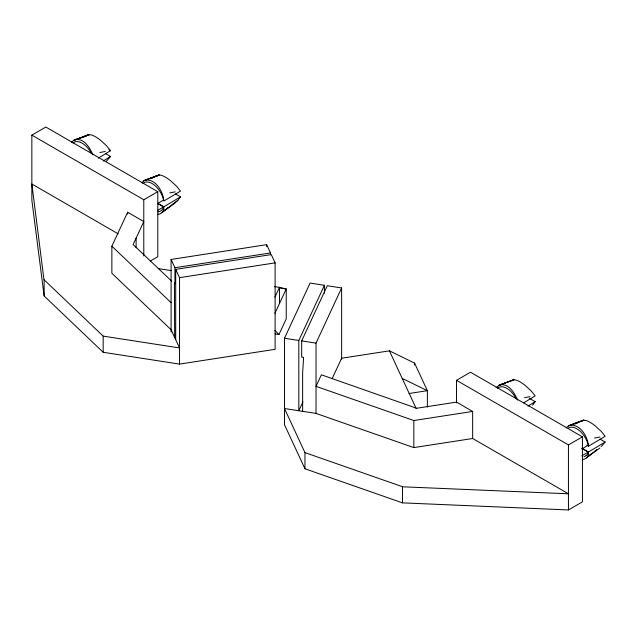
<?xml version="1.0" encoding="UTF-8"?>
<svg xmlns="http://www.w3.org/2000/svg" width="637" height="637" viewBox="0 0 637 637"><rect width="100%" height="100%" fill="white"/><g stroke="black" fill="none" stroke-linecap="round" stroke-linejoin="round"><path stroke-width="0.96" d="M414.568 365.017L414.568 363.09L389.414 350.836L341.631 358.233L332.124 378.712M175.422 193.943L180.494 196.873L163.876 206.794C164.386 210.783 161.575 214.335 157.578 214.438M600.078 439.116L605.15 442.046L588.532 451.967C589.05 455.957 586.231 459.508 582.234 459.611M118.227 233.867L31.85 183.997L43.961 279.659L103.178 336.129L179.538 347.937L171.09 329.735L111.873 273.257L111.873 246.193L127.631 212.24L143.787 221.565L133.117 244.56L171.759 281.236M274.921 297.145L279.46 287.359L286.228 288.999L286.236 318.89L278.966 334.513L275.065 333.907M274.929 313.293L286.228 288.999L280.376 288.091M456.498 402.958L456.498 380.297L470.488 372.215L582.433 436.847L582.433 501.876L568.443 509.95L402.473 502.864L304.948 468.768L284.484 424.688L284.484 338.247L310.092 283.067L324.424 285.288L324.424 293.203M302.949 401.843L298.817 410.746L298.817 340.461L324.424 285.288M302.639 411.335L302.639 373.202L303.594 357.357L301.683 357.062L301.683 340.906L327.291 285.726L341.631 287.948L341.631 359.483M316.024 413.668L316.024 343.12L341.631 287.948M105.455 153.549L110.527 156.479L106.546 161.113M180.494 196.873L177.858 200.4L172.651 204.461M529.267 398.236L535.184 401.652L532.556 405.18M605.15 442.046L601.161 446.672M496.064 387.63L499.894 384.923L513.948 379.748L515.986 380.058A16.992 4.961 42.5 0 1 524.944 385.226L531.202 390.927L535.184 395.888L523.67 402.863M87.635 135.562L88.535 134.71L91.33 134.885A16.992 4.961 42.5 0 1 100.28 140.052L106.546 145.754L110.527 150.714L98.17 158.175M512.291 380.735L513.948 379.748L498.46 385.496L513.191 379.883M582.258 421.129L583.158 420.277L585.952 420.452A16.992 4.961 42.5 0 1 594.902 425.62L601.161 431.321L605.15 436.281L588.532 446.195L586.868 445.231M71.479 142.33L73.804 140.323L89.291 134.574L73.804 140.323L88.535 134.71M141.446 182.715L145.196 180.144L159.25 174.968L161.296 175.279A16.992 4.961 42.5 0 1 170.246 180.446L176.505 186.147L180.494 191.108L163.876 201.021C163.072 191.729 155.954 178.679 145.196 180.144M566.102 427.889L568.419 425.882L583.906 420.141L568.419 425.882L583.158 420.277M110.527 156.479L103.266 161.002M535.184 401.652L527.922 406.175M586.518 457.907L596.598 449.977M161.862 212.734L171.106 205.64M592.123 453.305L587.577 456.761L599.863 448.05M595.149 450.996L596.67 449.841M175.207 202.877L162.921 211.588L168.423 207.471M171.568 205.114L177.858 200.4M72.905 143.03L75.07 141.82A16.809 9.706 60 0 1 89.371 150.085L91.545 153.796M142.863 183.424L145.037 182.214A16.809 9.706 60 0 1 159.338 190.479L161.503 194.189A16.22 9.364 60 0 1 163.534 200.026L157.992 203.307M497.553 388.204L499.719 386.993A16.809 9.706 60 0 1 514.019 395.258L516.193 398.961M586.159 455.59L583.986 456.801M151.869 178.121L159.25 174.968L143.763 180.717L158.502 175.103M157.992 210.21L163.534 206.929L157.65 203.529M581.852 448.942L588.182 445.191A16.22 9.364 60 0 0 586.151 439.355L583.986 435.644A16.809 9.706 60 0 0 569.685 427.395L568.53 427.865M581.852 455.845L588.182 452.095L582.298 448.703M175.701 339.664L175.701 269.379L271.266 254.593L275.112 262.874L275.112 349.315L179.538 364.101L103.178 352.285L44.136 295.974L31.85 200.153L31.85 135.124L45.84 127.05L157.785 191.673L157.785 256.703L150.372 260.987M31.85 135.124L143.787 199.755L157.785 191.673M456.498 380.297L568.443 444.921L582.433 436.847M82.77 137.345L87.986 135.044L80.087 138.428M150.045 178.822L157.944 175.438M574.853 424.035L577.624 422.944M99.866 152.498L105.24 151.471M169.832 192.892L175.207 191.864M524.522 397.671L529.896 396.644M594.488 438.057L599.863 437.038M75.238 139.75C84.275 137.879 89.69 147.888 92.954 154.719M499.894 384.923C509.003 383.06 514.457 393.188 517.69 400.116M569.852 425.317C580.61 423.852 587.728 436.902 588.532 446.195M171.09 331.981L171.09 259.45L266.656 244.664L270.502 252.937L270.502 254.84M171.09 259.45L174.928 267.723L270.502 252.937M175.701 269.379L179.538 277.652L275.112 262.874M408.986 393.523L427.371 390.68L427.371 407.083M472.654 411.43L456.498 402.106L416.67 408.269L321.374 374.803L316.024 386.348L413.835 420.531L472.654 411.43L472.654 438.495L568.443 493.794L402.759 486.803L304.948 452.612L284.484 408.532L316.024 413.405L413.835 447.596L472.654 438.495M158.541 268.655L171.226 270.614M274.587 286.602L279.46 287.359L279.46 303.515M284.484 338.247L298.817 340.461M301.683 340.906L316.024 343.12M402.21 378.418L427.371 390.68L414.568 363.09M108.839 149.735L110.527 150.714M158.032 203.418L163.876 206.794M581.852 448.106L588.532 451.967M111.873 246.193L171.09 302.671M274.818 330.364L278.966 334.513M389.414 350.836L416.264 408.683M568.443 444.921L568.443 509.95M413.835 420.531L413.835 447.596M402.473 486.708L402.473 502.864M304.948 452.612L304.948 468.768M266.656 244.664L266.656 246.646M179.538 277.652L179.538 364.101M174.928 267.723L174.928 283.879L174.419 282.78L174.673 337.459M143.787 199.755L143.787 255.947M136.111 238.119L136.111 247.785M127.631 212.24L127.631 214.167M103.178 336.129L103.178 352.285M44.136 279.818L44.136 295.974M163.534 206.929A16.22 9.364 60 0 1 161.503 210.425L159.338 211.635A16.809 9.706 60 0 1 158.056 211.858M588.182 452.182A16.22 9.364 60 0 1 586.151 455.678"/></g></svg>
